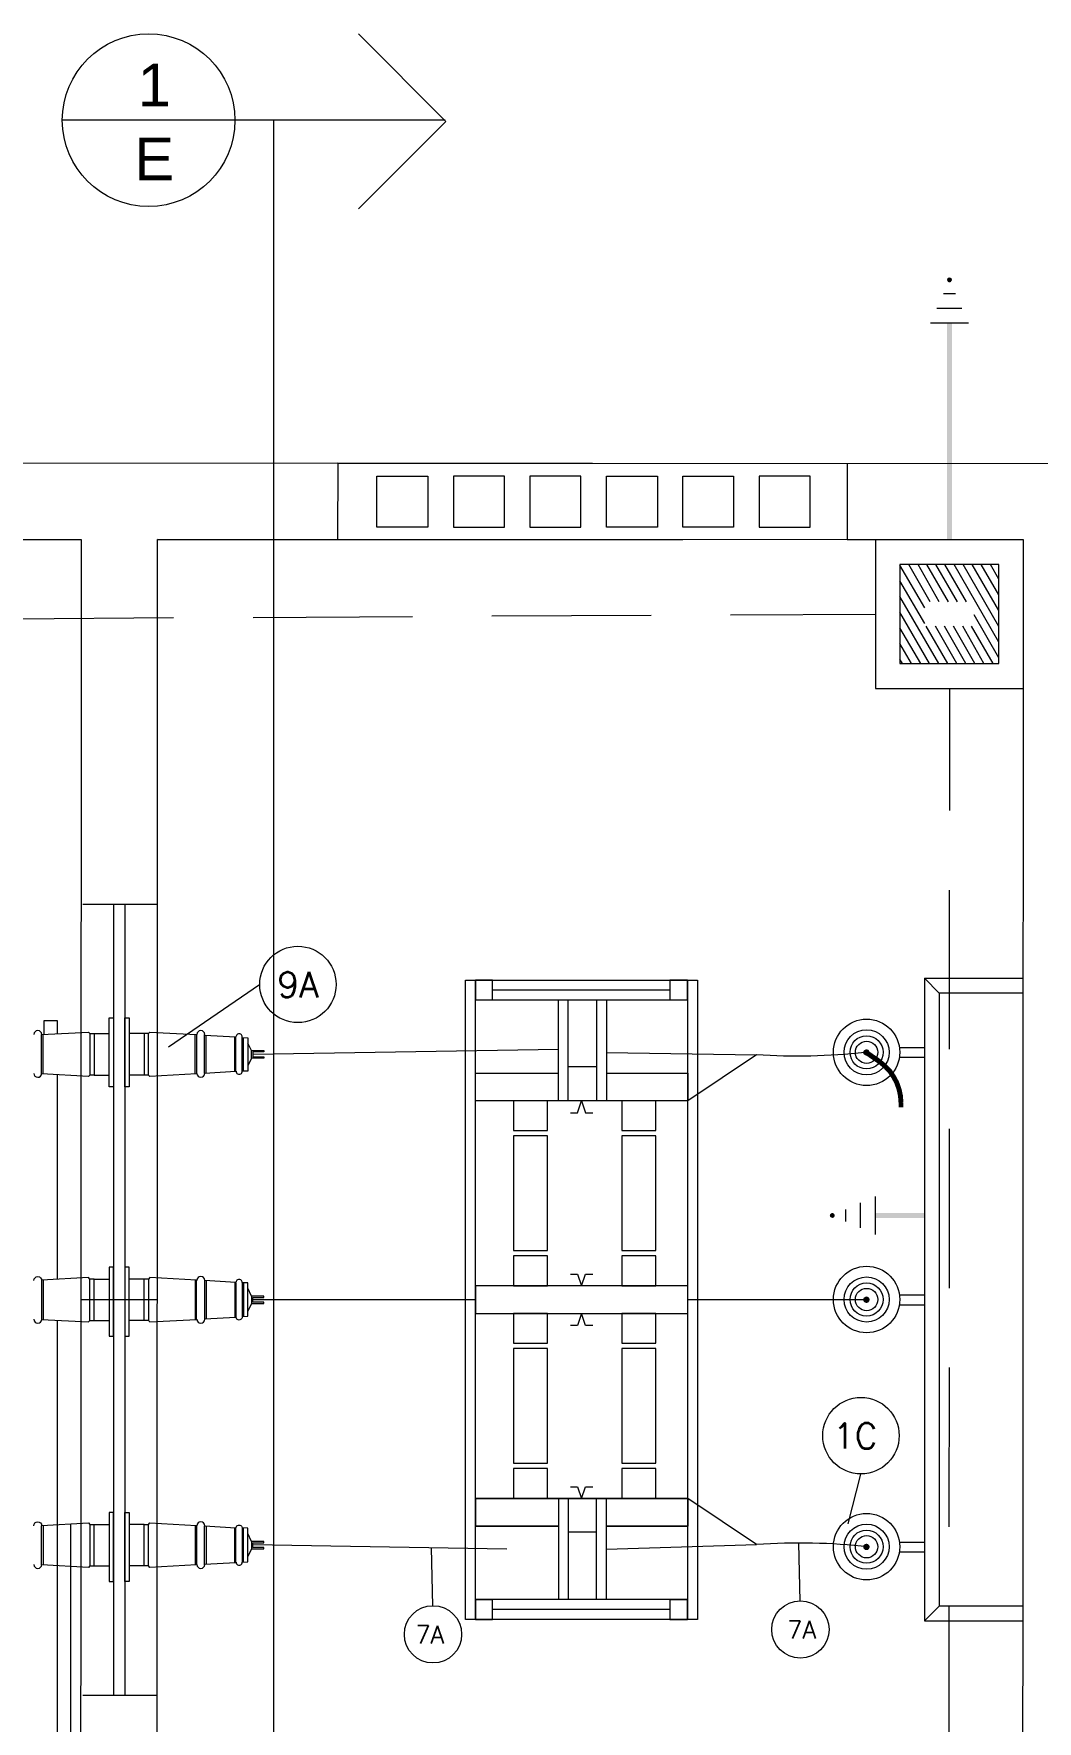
# Model space of a CAD drawing. Header units: inches. Extents: x 5 to 1823, y 18 to 726.
# Drawn here: x 1431.3 to 1510.1, y 254 to 386.5 of the extents above; entities that cross this region are included whole.
import ezdxf

# ---------------------------------------------------------------- set-up
doc = ezdxf.new("R2010")
doc.units = ezdxf.units.IN
doc.header["$MEASUREMENT"] = 0
for name, color, linetype in [('PDF_0', 7, 'Continuous'), ('PDF_01', 1, 'Continuous'), ('PDF_03', 3, 'Continuous'), ('PDF_06', 6, 'Continuous'), ('PDF_EL0001', 1, 'Continuous'), ('PDF_NOTACAO', 7, 'Continuous'), ('PDF_QUADROS', 1, 'Continuous'), ('PDF_Texto', 6, 'Continuous')]:
    doc.layers.add(name, color=color, linetype=linetype)
for name, color, linetype, true_color in [('PDF_EL0012', 7, 'Continuous', 0x00dddd), ('PDF_ENIT-EL00132', 7, 'Continuous', 0x00dddd), ('PDF_ENIT-EL0C132', 7, 'Continuous', 0x00dddd), ('PDF_TUB-ELETRICA', 7, 'Continuous', 0x7fbfff)]:
    doc.layers.add(name, color=color, linetype=linetype, true_color=true_color)
doc.styles.add('PDF RomanS', font='romans__.ttf')
doc.styles.add('PDF SansSerif', font='sanss___.ttf')

msp = doc.modelspace()

# ---------------------------------------------------------------- linework, layer by layer
at = {"layer": 'PDF_0', "lineweight": 5}
for points in [[(1450.18, 92.32), (1450.18, 379.72)], [(1502.78, 366.13), (1503.71, 366.13)], [(1502.25, 364.97), (1504.22, 364.97)], [(1501.74, 363.81), (1504.72, 363.81)], [(1435.19, 318.17), (1441.01, 318.17)], [(1437.58, 318.17), (1437.58, 256.07)], [(1438.49, 318.17), (1438.49, 256.07)], [(1466.01, 262.01), (1466.01, 312.2)], [(1467.36, 311.44), (1481.29, 311.44)], [(1482.67, 312.2), (1482.67, 262.01)], [(1509.04, 311.19), (1502.44, 311.19), (1501.27, 312.35), (1509.04, 312.35)], [(1501.27, 312.35), (1501.27, 303.06), (1501.27, 274.02), (1501.27, 261.89)], [(1466.01, 310.66), (1482.67, 310.66)], [(1473.29, 302.74), (1473.29, 310.66)], [(1475.51, 310.66), (1475.51, 302.74)], [(1502.44, 311.19), (1502.44, 303.48), (1502.44, 274.42), (1502.44, 263.05)], [(1432.14, 307.93), (1432.14, 309.03), (1433.18, 309.03), (1433.18, 307.99)], [(1432.06, 304.84), (1432.06, 307.93)], [(1435.74, 308.01), (1436.08, 308.01), (1436.08, 304.75), (1435.74, 304.75)], [(1436.08, 308.01), (1437.24, 308.01)], [(1440, 308.01), (1438.83, 308.01)], [(1440.33, 308.01), (1440, 308.01), (1440, 304.75)], [(1444.12, 304.84), (1440.44, 304.64), (1440.33, 304.75), (1440.33, 308.01), (1440.44, 308.12), (1444.12, 307.93), (1444.12, 304.88)], [(1444, 304.84), (1444, 307.93)], [(1447.21, 305.03), (1444.74, 304.88), (1444.74, 307.93)], [(1444.74, 307.88), (1447.19, 307.76)], [(1444.86, 304.88), (1444.86, 307.88)], [(1447.11, 305.03), (1447.11, 306.4), (1447.11, 307.76)], [(1447.19, 305.05), (1447.19, 306.4), (1447.19, 307.74)], [(1447.79, 305.05), (1447.79, 306.4), (1447.79, 307.71)], [(1448.44, 306.68), (1448.15, 307.27)], [(1448.44, 306.08), (1448.15, 305.49)], [(1476.3, 306.53), (1488.09, 306.34), (1482.69, 302.74)], [(1499.33, 306.91), (1501.27, 306.91)], [(1499.33, 306.15), (1501.27, 306.15)], [(1433.18, 304.77), (1433.18, 288.73)], [(1476.3, 304.9), (1482.69, 304.9), (1482.69, 302.74), (1466.01, 302.74), (1466.01, 304.9), (1472.53, 304.9)], [(1436.08, 304.75), (1437.24, 304.75)], [(1440.33, 304.75), (1440, 304.75), (1438.83, 304.75)], [(1473.48, 301.79), (1474.03, 301.79), (1474.35, 302.74), (1474.65, 301.79), (1475.22, 301.79)], [(1495.09, 293.26), (1495.09, 294.19)], [(1496.26, 292.75), (1496.26, 294.72)], [(1497.42, 292.24), (1497.42, 295.23)], [(1444.12, 288.64), (1440.44, 288.85), (1440.33, 288.73), (1440.33, 285.49), (1440.44, 285.38), (1444.12, 285.57), (1444.12, 288.62)], [(1473.48, 289.13), (1474.03, 289.13), (1474.35, 288.2), (1474.65, 289.13), (1475.22, 289.13)], [(1432.06, 288.66), (1432.06, 285.57)], [(1435.74, 285.49), (1436.08, 285.49), (1436.08, 288.73), (1435.74, 288.73)], [(1436.08, 288.73), (1437.24, 288.73)], [(1440.33, 288.73), (1440, 288.73), (1438.83, 288.73)], [(1440.33, 285.49), (1440, 285.49), (1440, 288.73)], [(1444, 288.66), (1444, 285.57)], [(1444.86, 288.62), (1444.86, 285.62)], [(1447.11, 288.47), (1447.11, 287.1), (1447.11, 285.74)], [(1447.19, 288.45), (1447.19, 287.1), (1447.19, 285.76)], [(1447.79, 288.45), (1447.79, 287.1), (1447.79, 285.79)], [(1448.44, 287.39), (1448.15, 288.01)], [(1435.04, 287.12), (1441.03, 287.12)], [(1448.44, 286.82), (1448.15, 286.21)], [(1499.33, 287.5), (1501.27, 287.5)], [(1499.33, 286.72), (1501.27, 286.72)], [(1433.18, 285.51), (1433.18, 269.44), (1433.18, 224.02), (1433.18, 225.63)], [(1436.08, 285.49), (1437.24, 285.49)], [(1440, 285.49), (1438.83, 285.49)], [(1444.74, 285.62), (1447.19, 285.74)], [(1475.22, 285.09), (1474.65, 285.09), (1474.35, 286.04), (1474.03, 285.09), (1473.48, 285.09)], [(1473.48, 272.43), (1474.03, 272.43), (1474.35, 271.5), (1474.65, 272.43), (1475.22, 272.43)], [(1472.53, 271.5), (1472.53, 263.58)], [(1473.29, 271.5), (1473.29, 263.58)], [(1475.51, 263.58), (1475.51, 271.5)], [(1476.3, 263.58), (1476.3, 271.5)], [(1476.3, 267.54), (1488.09, 267.9), (1482.69, 271.5)], [(1432.06, 269.38), (1432.06, 266.31)], [(1434.24, 225.63), (1434.24, 224.02), (1434.24, 269.51)], [(1435.74, 269.47), (1436.08, 269.47), (1437.24, 269.47)], [(1435.74, 266.23), (1436.08, 266.23), (1436.08, 269.47)], [(1440, 269.47), (1438.83, 269.47)], [(1440.33, 266.23), (1440, 266.23), (1440, 269.47), (1440.33, 269.47)], [(1444.12, 269.36), (1444.12, 266.31), (1440.44, 266.1), (1440.33, 266.23), (1440.33, 269.47), (1440.44, 269.59), (1444.12, 269.38)], [(1444, 269.38), (1444, 266.31)], [(1444.74, 266.31), (1444.74, 269.36), (1447.21, 269.21)], [(1444.86, 269.36), (1444.86, 266.35)], [(1447.11, 266.48), (1447.11, 267.84), (1447.11, 269.21)], [(1447.19, 266.5), (1447.19, 267.84), (1447.19, 269.17)], [(1447.79, 266.52), (1447.79, 267.84), (1447.79, 269.17)], [(1448.44, 268.13), (1448.15, 268.75)], [(1499.33, 268.09), (1501.27, 268.09)], [(1444.74, 266.35), (1447.19, 266.48)], [(1448.44, 267.56), (1448.15, 266.95)], [(1499.33, 267.31), (1501.27, 267.31)], [(1436.08, 266.23), (1437.24, 266.23)], [(1440, 266.23), (1438.83, 266.23)], [(1482.67, 263.58), (1466.01, 263.58)], [(1481.29, 262.8), (1467.36, 262.8)], [(1509.04, 263.05), (1502.44, 263.05), (1501.27, 261.89), (1509.04, 261.89)], [(1435.19, 256.07), (1441.01, 256.07)]]:
    msp.add_lwpolyline(points, dxfattribs=at)
for points in [[(1465.23, 312.2), (1483.45, 312.2), (1483.45, 262.01), (1465.23, 262.01)], [(1466.01, 310.66), (1467.36, 310.66), (1467.36, 312.2), (1466.01, 312.2)], [(1481.29, 310.66), (1482.67, 310.66), (1482.67, 312.2), (1481.29, 312.2)], [(1472.53, 310.66), (1476.3, 310.66), (1476.3, 302.74), (1472.53, 302.74)], [(1437.24, 303.82), (1437.24, 309.24), (1437.58, 309.24), (1437.58, 303.82)], [(1438.83, 309.24), (1438.83, 303.82), (1438.49, 303.82), (1438.49, 309.24)], [(1449.39, 306.19), (1449.39, 306.08), (1448.42, 306.08), (1448.42, 306.68), (1449.39, 306.68), (1449.39, 306.57), (1448.53, 306.57), (1448.53, 306.19)], [(1468.99, 300.39), (1471.68, 300.39), (1471.68, 302.74), (1468.99, 302.74)], [(1477.5, 300.39), (1480.19, 300.39), (1480.19, 302.74), (1477.5, 302.74)], [(1468.99, 290.99), (1471.68, 290.99), (1471.68, 299.99), (1468.99, 299.99)], [(1477.5, 290.99), (1480.19, 290.99), (1480.19, 299.99), (1477.5, 299.99)], [(1468.99, 288.2), (1471.68, 288.2), (1471.68, 290.55), (1468.99, 290.55)], [(1477.5, 288.2), (1480.19, 288.2), (1480.19, 290.55), (1477.5, 290.55)], [(1437.24, 289.68), (1437.24, 284.26), (1437.58, 284.26), (1437.58, 289.68)], [(1438.83, 284.26), (1438.83, 289.68), (1438.49, 289.68), (1438.49, 284.26)], [(1466.01, 286.04), (1482.69, 286.04), (1482.69, 288.2), (1466.01, 288.2)], [(1449.39, 287.29), (1449.39, 287.39), (1448.42, 287.39), (1448.42, 286.82), (1449.39, 286.82), (1449.39, 286.93), (1448.53, 286.93), (1448.53, 287.29)], [(1468.99, 283.69), (1471.68, 283.69), (1471.68, 286.04), (1468.99, 286.04)], [(1477.5, 283.69), (1480.19, 283.69), (1480.19, 286.04), (1477.5, 286.04)], [(1468.99, 274.29), (1471.68, 274.29), (1471.68, 283.29), (1468.99, 283.29)], [(1477.5, 274.29), (1480.19, 274.29), (1480.19, 283.29), (1477.5, 283.29)], [(1468.99, 271.5), (1471.68, 271.5), (1471.68, 273.85), (1468.99, 273.85)], [(1477.5, 271.5), (1480.19, 271.5), (1480.19, 273.85), (1477.5, 273.85)], [(1437.58, 265), (1437.58, 270.4), (1437.24, 270.4), (1437.24, 265)], [(1438.49, 270.4), (1438.83, 270.4), (1438.83, 265), (1438.49, 265)], [(1472.53, 269.34), (1466.01, 269.34), (1466.01, 271.5), (1482.69, 271.5), (1482.69, 269.34), (1476.3, 269.34), (1482.69, 269.34), (1482.69, 271.5), (1466.01, 271.5), (1466.01, 269.34)], [(1449.39, 268.03), (1449.39, 268.13), (1448.42, 268.13), (1448.42, 267.56), (1449.39, 267.56), (1449.39, 267.67), (1448.53, 267.67), (1448.53, 268.03)], [(1466.01, 262.01), (1467.36, 262.01), (1467.36, 263.56), (1466.01, 263.56)], [(1481.29, 262.01), (1482.67, 262.01), (1482.67, 263.56), (1481.29, 263.56)]]:
    msp.add_lwpolyline(points, close=True, dxfattribs=at)
for points in [[(1431.34, 304.89, 0.999972), (1431.95, 304.88), (1431.95, 307.93), (1435.64, 308.12), (1435.74, 308.01), (1435.74, 304.75), (1435.64, 304.64), (1431.95, 304.84)], [(1447.7, 307.71), (1448.15, 307.69), (1448.15, 305.07), (1447.7, 305.05), (1447.7, 306.4), (1447.7, 307.74, 1.000032), (1447.21, 307.75)], [(1431.34, 288.63, -0.999972), (1431.95, 288.62), (1431.95, 285.57), (1435.64, 285.38), (1435.74, 285.49), (1435.74, 288.73), (1435.64, 288.85), (1431.95, 288.64)], [(1447.7, 288.46, 1.000032), (1447.21, 288.47), (1444.74, 288.62), (1444.74, 285.57)], [(1447.7, 285.79), (1448.15, 285.81), (1448.15, 288.43), (1447.7, 288.45), (1447.7, 287.1), (1447.7, 285.76, -1.000032), (1447.21, 285.77)], [(1431.34, 269.37, -0.999972), (1431.95, 269.38), (1435.64, 269.59), (1435.74, 269.47), (1435.74, 266.23), (1435.64, 266.1), (1431.95, 266.31), (1431.95, 269.36)], [(1447.21, 269.18, -1.000032), (1447.7, 269.17), (1447.7, 267.84), (1447.7, 266.5), (1448.15, 266.54), (1448.15, 269.17), (1447.7, 269.19)]]:
    msp.add_lwpolyline(points, format="xyb", dxfattribs=at)
at = {"layer": 'PDF_0', "lineweight": 0, "const_width": 0.385}
msp.add_lwpolyline([(1499.43, 302.59), (1499.39, 303.13), (1499.28, 303.64), (1499.1, 304.15), (1498.86, 304.61), (1498.56, 305.05), (1498.19, 305.44), (1497.79, 305.78)], dxfattribs=at)
at = {"layer": 'PDF_0', "lineweight": 5}
for centre, radius in [((1496.73, 306.54), 2.61), ((1496.73, 306.54), 1.77), ((1496.73, 306.54), 1.3), ((1496.73, 306.54), 0.878), ((1496.73, 287.13), 2.61), ((1496.73, 287.13), 1.77), ((1496.73, 287.13), 1.3), ((1496.73, 287.13), 0.878), ((1496.73, 267.72), 2.61), ((1496.73, 267.72), 1.77), ((1496.73, 267.72), 1.3), ((1496.73, 267.72), 0.878)]:
    msp.add_circle(centre, radius, dxfattribs=at)
for centre, radius, start, end in [((1431.65, 307.94), 0.307, 0.0016, 179.9984), ((1444.45, 307.94), 0.307, 0.0016, 179.9984), ((1444.45, 304.89), 0.307, 180.0016, 359.9984), ((1447.46, 305.06), 0.243, 179.9982, 0.0018), ((1444.45, 288.63), 0.307, 0.0016, 179.9984), ((1431.65, 285.58), 0.307, 180.0016, 359.9984), ((1444.45, 285.58), 0.307, 180.0016, 359.9984), ((1444.45, 269.37), 0.307, 0.0016, 179.9984), ((1447.46, 266.51), 0.243, 179.9982, 0.0018), ((1431.65, 266.32), 0.307, 180.0016, 359.9984), ((1444.45, 266.32), 0.307, 180.0016, 359.9984)]:
    msp.add_arc(centre, radius, start, end, dxfattribs=at)
at = {"layer": 'PDF_0', "transparency": 33554559}
for points in [[(1503.24, 367.19), (1503.07, 367.3), (1503.05, 367.19)], [(1503.05, 367.19), (1503.07, 367.11), (1503.24, 367.19)], [(1503.14, 367.36), (1503.24, 367.19), (1503.07, 367.3)], [(1503.07, 367.11), (1503.24, 367.19), (1503.14, 367.02)], [(1503.24, 367.38), (1503.14, 367.36), (1503.24, 367.19)], [(1503.24, 367.19), (1503.14, 367.02), (1503.24, 367)], [(1503.24, 367.19), (1503.33, 367.36), (1503.24, 367.38)], [(1503.41, 367.3), (1503.24, 367.19), (1503.33, 367.36)], [(1503.43, 367.19), (1503.41, 367.3), (1503.24, 367.19)], [(1503.24, 367), (1503.33, 367.02), (1503.24, 367.19)], [(1503.33, 367.02), (1503.24, 367.19), (1503.41, 367.11)], [(1503.24, 367.19), (1503.41, 367.11), (1503.43, 367.19)], [(1503.05, 346.79), (1503.43, 346.79), (1503.05, 363.81)], [(1503.43, 346.79), (1503.05, 363.81), (1503.43, 363.81)], [(1496.72, 306.53), (1496.49, 306.66), (1496.47, 306.53)], [(1496.47, 306.53), (1496.49, 306.4), (1496.72, 306.53)], [(1496.6, 306.74), (1496.72, 306.53), (1496.49, 306.66)], [(1496.49, 306.4), (1496.72, 306.53), (1496.6, 306.32)], [(1496.72, 306.78), (1496.6, 306.74), (1496.72, 306.53)], [(1497.91, 305.94), (1496.6, 306.36), (1496.83, 306.68)], [(1496.72, 306.53), (1496.6, 306.32), (1496.72, 306.27)], [(1497.68, 305.62), (1497.91, 305.94), (1496.6, 306.36)], [(1496.72, 306.53), (1496.85, 306.74), (1496.72, 306.78)], [(1496.93, 306.66), (1496.72, 306.53), (1496.85, 306.74)], [(1496.98, 306.53), (1496.93, 306.66), (1496.72, 306.53)], [(1496.72, 306.27), (1496.85, 306.32), (1496.72, 306.53)], [(1496.85, 306.32), (1496.72, 306.53), (1496.93, 306.4)], [(1496.72, 306.53), (1496.93, 306.4), (1496.98, 306.53)], [(1499.24, 302.23), (1499.62, 302.23), (1499.24, 302.59)], [(1499.62, 302.23), (1499.24, 302.59), (1499.62, 302.59)], [(1494.03, 293.72), (1493.87, 293.83), (1493.84, 293.72)], [(1493.84, 293.72), (1493.87, 293.64), (1494.03, 293.72)], [(1493.95, 293.89), (1494.03, 293.72), (1493.87, 293.83)], [(1493.87, 293.64), (1494.03, 293.72), (1493.95, 293.57)], [(1494.03, 293.93), (1493.95, 293.89), (1494.03, 293.72)], [(1494.03, 293.72), (1493.95, 293.57), (1494.03, 293.53)], [(1494.03, 293.72), (1494.14, 293.89), (1494.03, 293.93)], [(1494.2, 293.83), (1494.03, 293.72), (1494.14, 293.89)], [(1494.23, 293.72), (1494.2, 293.83), (1494.03, 293.72)], [(1494.03, 293.53), (1494.14, 293.57), (1494.03, 293.72)], [(1494.14, 293.57), (1494.03, 293.72), (1494.2, 293.64)], [(1494.03, 293.72), (1494.2, 293.64), (1494.23, 293.72)], [(1501.27, 293.53), (1501.27, 293.93), (1497.42, 293.53)], [(1501.27, 293.93), (1497.42, 293.53), (1497.42, 293.93)], [(1496.72, 287.12), (1496.49, 287.25), (1496.47, 287.12)], [(1496.47, 287.12), (1496.49, 286.99), (1496.72, 287.12)], [(1496.6, 287.33), (1496.72, 287.12), (1496.49, 287.25)], [(1496.49, 286.99), (1496.72, 287.12), (1496.6, 286.89)], [(1496.72, 287.37), (1496.6, 287.33), (1496.72, 287.12)], [(1496.72, 287.12), (1496.6, 286.89), (1496.72, 286.86)], [(1496.72, 287.12), (1496.85, 287.33), (1496.72, 287.37)], [(1496.93, 287.25), (1496.72, 287.12), (1496.85, 287.33)], [(1496.98, 287.12), (1496.93, 287.25), (1496.72, 287.12)], [(1496.72, 286.86), (1496.85, 286.89), (1496.72, 287.12)], [(1496.85, 286.89), (1496.72, 287.12), (1496.93, 286.99)], [(1496.72, 287.12), (1496.93, 286.99), (1496.98, 287.12)], [(1496.72, 267.71), (1496.49, 267.84), (1496.47, 267.71)], [(1496.47, 267.71), (1496.49, 267.58), (1496.72, 267.71)], [(1496.6, 267.92), (1496.72, 267.71), (1496.49, 267.84)], [(1496.49, 267.58), (1496.72, 267.71), (1496.6, 267.48)], [(1496.72, 267.96), (1496.6, 267.92), (1496.72, 267.71)], [(1496.72, 267.71), (1496.6, 267.48), (1496.72, 267.45)], [(1496.72, 267.71), (1496.85, 267.92), (1496.72, 267.96)], [(1496.93, 267.84), (1496.72, 267.71), (1496.85, 267.92)], [(1496.98, 267.71), (1496.93, 267.84), (1496.72, 267.71)], [(1496.72, 267.45), (1496.85, 267.48), (1496.72, 267.71)], [(1496.85, 267.48), (1496.72, 267.71), (1496.93, 267.58)], [(1496.72, 267.71), (1496.93, 267.58), (1496.98, 267.71)]]:
    msp.add_solid(points, dxfattribs=at)
at = {"layer": 'PDF_01', "lineweight": 5}
for points in [[(1495.2, 352.76), (1455.21, 352.8)], [(1495.2, 346.79), (1441.05, 346.81)]]:
    msp.add_lwpolyline(points, dxfattribs=at)
at = {"layer": 'PDF_03', "lineweight": 5}
for points in [[(1462.28, 347.78), (1458.28, 347.78), (1458.28, 351.78), (1462.28, 351.78)], [(1464.3, 347.78), (1468.3, 347.78), (1468.3, 351.78), (1464.3, 351.78)], [(1470.29, 347.78), (1474.29, 347.78), (1474.29, 351.78), (1470.29, 351.78)], [(1480.3, 347.78), (1476.3, 347.78), (1476.3, 351.78), (1480.3, 351.78)], [(1486.29, 347.78), (1482.29, 347.78), (1482.29, 351.78), (1486.29, 351.78)], [(1488.3, 347.78), (1492.3, 347.78), (1492.3, 351.78), (1488.3, 351.78)]]:
    msp.add_lwpolyline(points, close=True, dxfattribs=at)
at = {"layer": 'PDF_06', "lineweight": 5}
for points in [[(1379.9, 352.84), (1455.21, 352.8), (1515.05, 352.78), (1514.99, 160.77), (1468.97, 160.8), (1468.99, 166.79), (1508.98, 166.79), (1509.06, 346.79), (1495.2, 346.79)], [(1455.21, 352.8), (1455.19, 346.81)], [(1495.2, 352.76), (1495.2, 346.77)], [(1419.21, 346.81), (1435.06, 346.81), (1435, 226.81), (1435, 218.81), (1441.01, 218.81), (1441.01, 226.81), (1441.05, 346.81), (1482.27, 346.79)]]:
    msp.add_lwpolyline(points, dxfattribs=at)
at = {"layer": 'PDF_EL0001', "lineweight": 5}
for points in [[(1429.81, 340.59), (1442.3, 340.67)], [(1448.57, 340.69), (1461.06, 340.76)], [(1467.3, 340.8), (1479.81, 340.86)], [(1486.05, 340.9), (1497.42, 340.95)], [(1503.24, 335.12), (1503.24, 325.54)], [(1503.22, 319.27), (1503.22, 306.78)], [(1503.22, 300.54), (1503.22, 288.03)], [(1437.58, 287.12), (1438.49, 287.12)], [(1503.22, 281.78), (1503.2, 269.28)], [(1503.2, 263.03), (1503.2, 250.54)]]:
    msp.add_lwpolyline(points, dxfattribs=at)
at = {"layer": 'PDF_EL0012', "lineweight": 5}
for centre in [(1452.07, 311.87), (1496.29, 276.44)]:
    msp.add_circle(centre, 3, dxfattribs=at)
at = {"layer": 'PDF_ENIT-EL00132', "lineweight": 5}
for points in [[(1491.52, 263.45), (1491.41, 268.01)], [(1462.67, 263.07), (1462.56, 267.62)]]:
    msp.add_lwpolyline(points, dxfattribs=at)
for centre in [(1462.68, 260.84), (1491.53, 261.22)]:
    msp.add_circle(centre, 2.25, dxfattribs=at)
at = {"layer": 'PDF_ENIT-EL0C132', "lineweight": 5}
for points in [[(1441.9, 306.97), (1449.06, 311.86)], [(1495.28, 269.51), (1496.28, 273.42)]]:
    msp.add_lwpolyline(points, dxfattribs=at)
at = {"layer": 'PDF_NOTACAO', "lineweight": 5}
for points in [[(1456.84, 386.52), (1463.7, 379.64), (1456.84, 372.78)], [(1463.64, 379.72), (1447.13, 379.72), (1433.54, 379.72)]]:
    msp.add_lwpolyline(points, dxfattribs=at)
msp.add_circle((1440.35, 379.73), 6.78, dxfattribs=at)
at = {"layer": 'PDF_QUADROS', "lineweight": 5}
for points in [[(1497.42, 335.12), (1509.06, 335.12), (1509.06, 346.79), (1497.42, 346.79)], [(1499.35, 337.07), (1507.12, 337.07), (1507.12, 344.84), (1499.35, 344.84)]]:
    msp.add_lwpolyline(points, close=True, dxfattribs=at)
for points in [[(1501.3, 341.43), (1499.35, 344.8)], [(1501.72, 341.92), (1500.05, 344.84)], [(1502.44, 341.92), (1500.77, 344.84)], [(1503.16, 341.92), (1501.46, 344.84)], [(1503.86, 341.92), (1502.18, 344.84)], [(1504.58, 341.92), (1502.88, 344.84)], [(1507.12, 338.74), (1503.6, 344.84)], [(1507.12, 339.97), (1504.32, 344.84)], [(1507.12, 341.22), (1505.02, 344.84)], [(1507.12, 342.45), (1505.74, 344.84)], [(1507.12, 343.68), (1506.46, 344.84)], [(1501.3, 340.2), (1499.35, 343.57)], [(1502.4, 337.07), (1499.35, 342.34)], [(1501.68, 337.07), (1499.35, 341.09)], [(1507.12, 337.52), (1505.17, 340.88)], [(1500.98, 337.07), (1499.35, 339.87)], [(1503.12, 337.07), (1501.42, 339.99)], [(1503.81, 337.07), (1502.14, 339.99)], [(1504.53, 337.07), (1502.84, 339.99)], [(1505.23, 337.07), (1503.56, 339.99)], [(1505.95, 337.07), (1504.28, 339.99)], [(1506.67, 337.07), (1504.98, 339.99)], [(1500.26, 337.07), (1499.35, 338.64)], [(1499.54, 337.07), (1499.35, 337.41)]]:
    msp.add_lwpolyline(points, dxfattribs=at)
at = {"layer": 'PDF_TUB-ELETRICA', "lineweight": 5}
for points in [[(1472.53, 306.76), (1448.53, 306.38)], [(1475.51, 305.39), (1473.29, 305.39)], [(1448.53, 287.12), (1461.97, 287.12)], [(1452.55, 287.12), (1466.01, 287.12)], [(1482.67, 287.12), (1496.72, 287.12)], [(1468.49, 267.54), (1448.53, 267.86)], [(1475.51, 268.85), (1473.29, 268.85)]]:
    msp.add_lwpolyline(points, dxfattribs=at)
for centre, radius, start, end in [((1491.29, 353.3), 47.04, 266.0946, 276.4708), ((1491.42, 219.57), 48.44, 83.5674, 93.9388)]:
    msp.add_arc(centre, radius, start, end, dxfattribs=at)

# ---------------------------------------------------------------- texts
at = {"layer": 'PDF_Texto', "color": 7, "char_height": 3.35, "attachment_point": 7, "style": 'PDF SansSerif'}
for s, insert in [('1', (1439.49, 380.82)), ('E', (1439.23, 375.02))]:
    msp.add_mtext(s, dxfattribs=dict(at, insert=insert))
at = {"layer": 'PDF_Texto', "color": 1, "attachment_point": 7, "style": 'PDF RomanS'}
for s, insert, char_height in [('9A', (1450.45, 310.85), 2), ('1C', (1494.08, 275.42), 2), ('7A', (1490.5, 260.51), 1.4)]:
    msp.add_mtext(s, dxfattribs=dict(at, insert=insert, char_height=char_height))
at = {"layer": 'PDF_Texto', "color": 1, "insert": (1461.29, 260.13), "char_height": 1.4, "attachment_point": 7, "rotation": 359.533, "style": 'PDF RomanS'}
msp.add_mtext('7A', dxfattribs=at)

doc.saveas('drawing.dxf')
